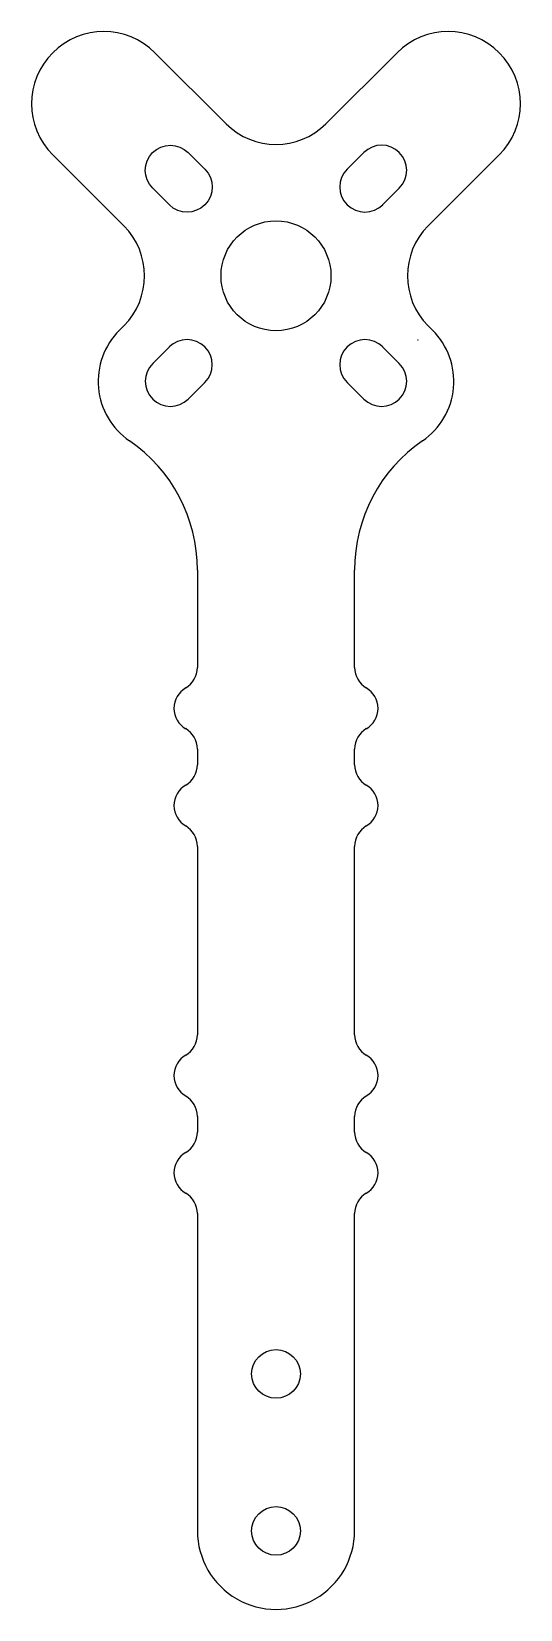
# Model space of a CAD drawing. Header units: millimetres. Extents: x -171 to -139, y 57 to 158.
import ezdxf

# ---------------------------------------------------------------- set-up
doc = ezdxf.new("R2010")
doc.units = ezdxf.units.MM
doc.layers.get('0').update_dxf_attribs({"linetype": 'CONTINUOUS'})

msp = doc.modelspace()

# ---------------------------------------------------------------- linework, layer by layer
for p, q in [((-158.18, 151.68), (-162.71, 156.2)), ((-147.29, 156.2), (-151.82, 151.68)), ((-150.47, 148.78), (-149.41, 149.84)), ((-169.21, 149.7), (-164.69, 145.17)), ((-145.31, 145.17), (-140.79, 149.7)), ((-147.15, 147.57), (-148.21, 146.51)), ((-164.69, 138.81), (-164.97, 138.52)), ((-145.03, 138.52), (-145.31, 138.81)), ((-162.85, 136.4), (-161.79, 137.46)), ((-148.21, 137.46), (-147.15, 136.4)), ((-159.53, 135.2), (-160.59, 134.14)), ((-149.41, 134.14), (-150.47, 135.2)), ((-160, 123.25), (-160, 117.04)), ((-150, 117.04), (-150, 123.25)), ((-160, 111.85), (-160, 110.85)), ((-150, 110.85), (-150, 111.85)), ((-160, 105.65), (-160, 93.65)), ((-150, 93.65), (-150, 105.65)), ((-160, 88.45), (-160, 87.45)), ((-150, 87.45), (-150, 88.45)), ((-160, 82.26), (-160, 77.41)), ((-150, 77.6), (-150, 82.26)), ((-160, 77.41), (-160, 62.05)), ((-150, 64.55), (-150, 77.6)), ((-150, 62.05), (-150, 64.55))]:
    msp.add_line(p, q)
for points in [[(-162.85, 147.57, -1), (-160.59, 149.84), (-159.53, 148.78, -1), (-161.79, 146.51)], [(-145.98, 137.91), (-145.96, 137.89, -0.001377), (-145.98, 137.91, -0.000096)]]:
    msp.add_lwpolyline(points, format="xyb", close=True)
for centre, radius in [((-155, 141.99), 3.5), ((-155, 72.05), 1.55), ((-155, 62.05), 1.55)]:
    msp.add_circle(centre, radius)
for centre, radius, start, end in [((-165.96, 152.95), 4.6, 45, 225), ((-144.04, 152.95), 4.6, -45, 135), ((-155, 154.86), 4.5, 225, 315), ((-148.28, 148.71), 1.6, -45, 135), ((-149.34, 147.65), 1.6, 135, 315), ((-167.87, 141.99), 4.5, -45, 45), ((-142.13, 141.99), 4.5, 135, 225), ((-161.72, 135.27), 4.6, 135, 235.4383), ((-160.66, 136.33), 1.6, -45, 135), ((-149.34, 136.33), 1.6, 45, 225), ((-148.28, 135.27), 4.6, -55.4383, 45), ((-161.72, 135.27), 1.6, 135, 315), ((-148.28, 135.27), 1.6, -135, 45), ((-170, 123.25), 10, 0, 55.4383), ((-140, 123.25), 10, 124.5617, 180), ((-161.5, 117.04), 1.5, -60, 0), ((-148.5, 117.04), 1.5, 180, 240), ((-160, 114.44), 1.5, 120, 240), ((-150, 114.44), 1.5, -60, 60), ((-161.5, 111.85), 1.5, 0, 60), ((-148.5, 111.85), 1.5, 120, 180), ((-161.5, 110.85), 1.5, -60, 0), ((-148.5, 110.85), 1.5, 180, 240), ((-160, 108.25), 1.5, 120, 240), ((-150, 108.25), 1.5, -60, 60), ((-161.5, 105.65), 1.5, 0, 60), ((-148.5, 105.65), 1.5, 120, 180), ((-161.5, 93.65), 1.5, -60, 0), ((-148.5, 93.65), 1.5, 180, 240), ((-160, 91.05), 1.5, 120, 240), ((-150, 91.05), 1.5, -60, 60), ((-161.5, 88.45), 1.5, 0, 60), ((-148.5, 88.45), 1.5, 120, 180), ((-161.5, 87.45), 1.5, 300, 360), ((-148.5, 87.45), 1.5, 180, 240), ((-160, 84.86), 1.5, 120, 240), ((-150, 84.86), 1.5, -60, 60), ((-161.5, 82.26), 1.5, 0, 60), ((-148.5, 82.26), 1.5, 120, 180), ((-155, 62.05), 5, -180.0049, 0)]:
    msp.add_arc(centre, radius, start, end)

doc.saveas('drawing.dxf')
